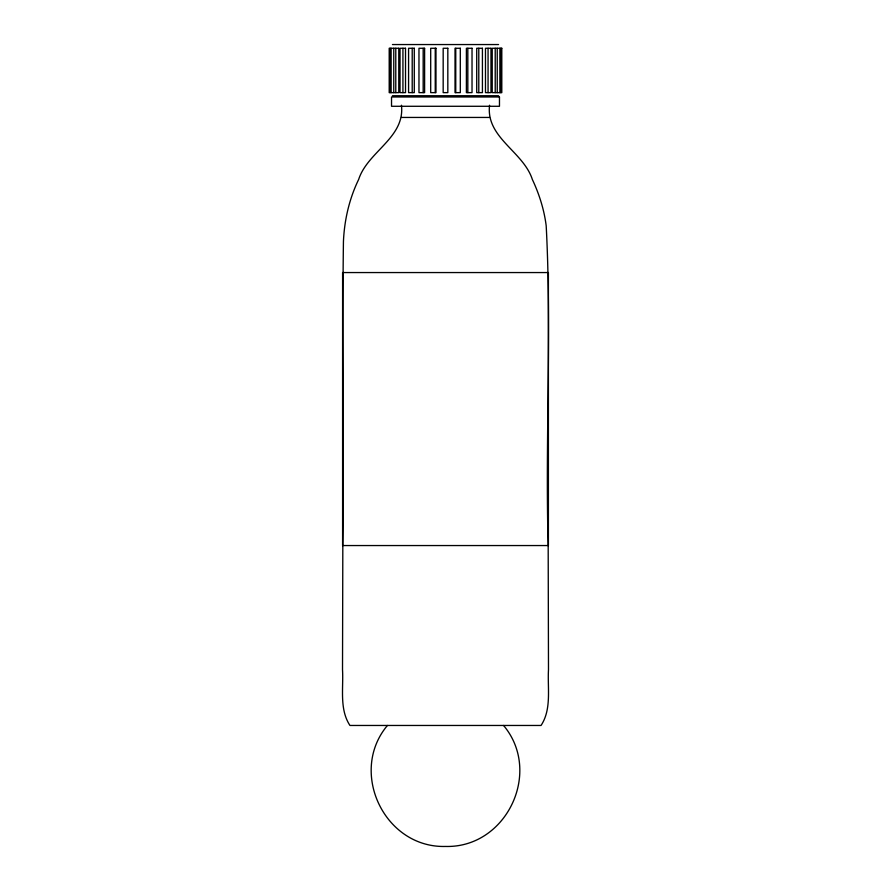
<?xml version="1.0" encoding="UTF-8"?>
<svg xmlns="http://www.w3.org/2000/svg" width="891" height="891" viewBox="0 0 891 891"><rect width="100%" height="100%" fill="white"/><g stroke="black" fill="none" stroke-linecap="round" stroke-linejoin="round"><path stroke-width="1.34" d="M401.451 105.238C405.249 137.782 367.66 151.459 358.639 179.492C349.25 198.849 344.371 220.077 343.436 241.539C342.021 342.857 344.249 444.208 342.823 545.548L342.512 669.631C343.603 688.097 339.181 709.125 349.951 725.463L541.049 725.463C551.819 709.125 547.397 688.097 548.488 669.631L548.177 545.548C545.169 439.029 551.763 332.209 546.194 225.813C544.167 209.719 539.244 194.16 532.361 179.492C523.34 151.459 485.751 137.782 489.549 105.238M387.429 725.463C348.336 772.04 384.489 848.098 445.5 846.45C506.511 848.098 542.664 772.04 503.571 725.463M392.452 44.55L498.548 44.55M392.452 95.738L498.548 95.738M401.451 117.445L489.549 117.445M500.909 48.27L500.909 92.631M499.873 48.27L499.873 92.631M497.234 48.27L497.234 92.631M495.218 48.27L495.218 92.631M488.068 48.27L488.068 92.631M478.79 48.27L478.79 92.631M467.831 48.27L467.831 92.631M455.758 48.27L455.758 92.631M435.242 48.27L435.242 92.631M423.169 48.27L423.169 92.631M412.21 48.27L412.21 92.631M402.932 48.27L402.932 92.631M395.782 48.27L395.782 92.631M393.766 48.27L393.766 92.631M391.127 48.27L391.127 92.631M390.091 48.27L390.091 92.631M398.767 48.27L389.2 48.27L389.2 92.631L398.767 92.631L398.767 48.27M405.516 48.27L400.026 48.27L400.026 92.631L405.516 92.631L405.516 48.27M414.282 48.27L408.579 48.27L408.579 92.631L414.282 92.631L414.282 48.27M424.606 48.27L418.97 48.27L418.97 92.631L424.606 92.631L424.606 48.27M435.977 48.27L430.698 48.27L430.698 92.631L435.977 92.631L435.977 48.27M447.828 48.27L443.172 48.27L443.172 92.631L447.828 92.631L447.828 48.27M460.302 48.27L455.023 48.27L455.023 92.631L460.302 92.631L460.302 48.27M472.03 48.27L466.394 48.27L466.394 92.631L472.03 92.631L472.03 48.27M482.421 48.27L476.718 48.27L476.718 92.631L482.421 92.631L482.421 48.27M490.974 48.27L485.484 48.27L485.484 92.631L490.974 92.631L490.974 48.27M501.8 48.27L492.233 48.27L492.233 92.631L501.8 92.631L501.8 48.27M499.472 96.974L391.528 96.974L391.528 106.285L499.472 106.285L499.472 96.974M548.399 272.557L342.601 272.557L342.601 545.548L548.399 545.548L548.399 272.557"/></g></svg>
